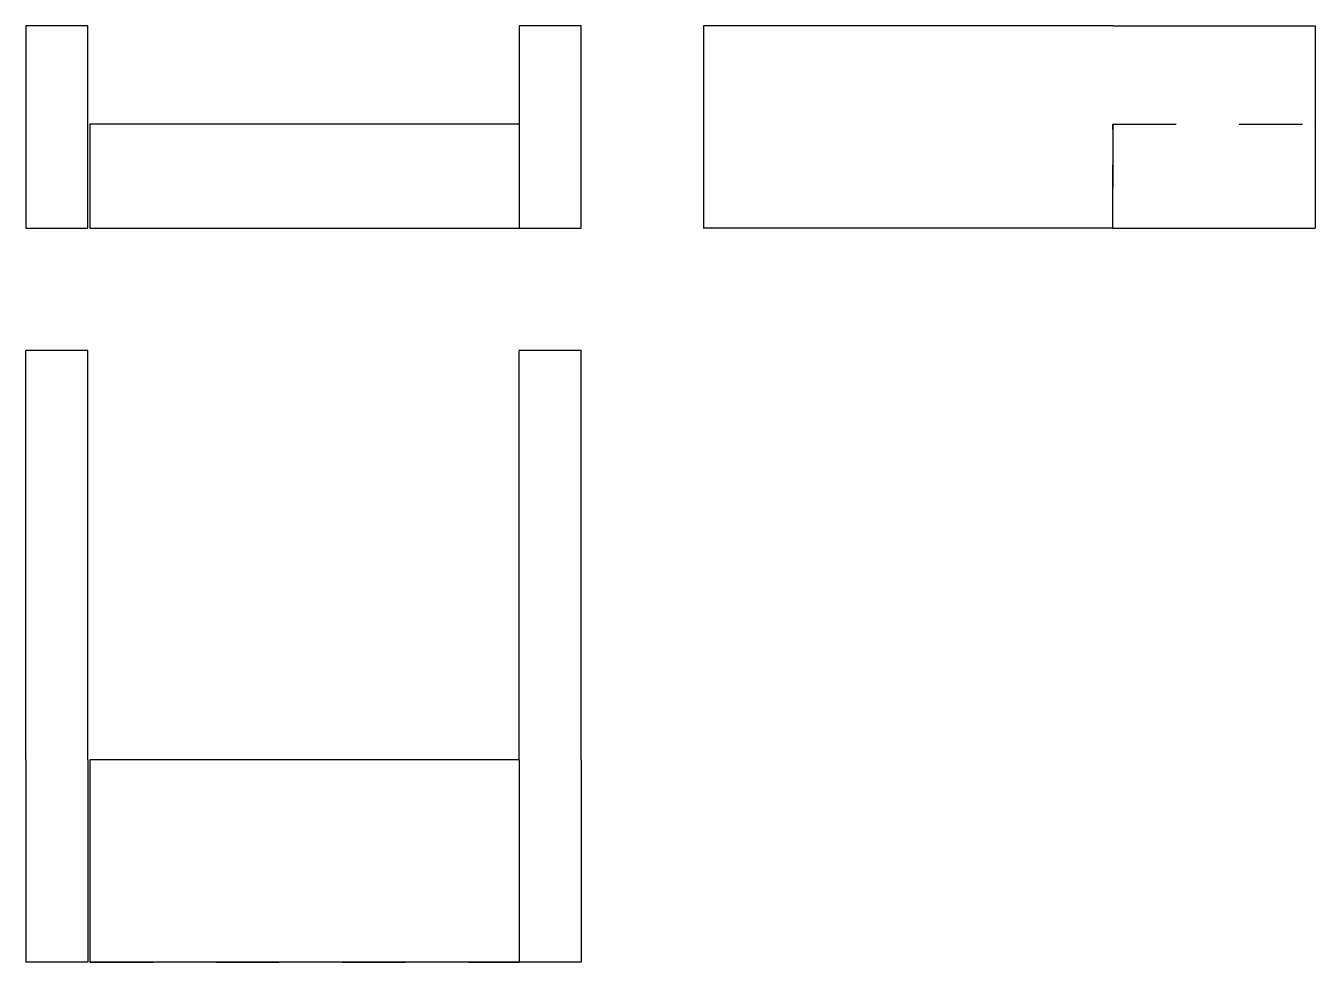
# Model space of a CAD drawing. Extents: x 0 to 2.04, y 0 to 1.48.
import ezdxf

# ---------------------------------------------------------------- set-up
doc = ezdxf.new("R2010")
doc.units = 0
doc.linetypes.add('HIDDEN', pattern=[0.048438, 0.032308, -0.01613])
for name, color, linetype in [('FRONT', 7, 'CONTINUOUS'), ('FRONT_HID', 7, 'HIDDEN'), ('LEFT', 7, 'CONTINUOUS'), ('LEFT_HID', 7, 'HIDDEN'), ('TOP', 7, 'CONTINUOUS'), ('TOP_HID', 7, 'HIDDEN')]:
    doc.layers.add(name, color=color, linetype=linetype)

msp = doc.modelspace()

# ---------------------------------------------------------------- linework, layer by layer
at = {"layer": 'FRONT'}
for p, q in [((0, 1.482813), (0, 1.326563)), ((0.098438, 1.482813), (0, 1.482813)), ((0.098438, 1.326563), (0.098438, 1.482813)), ((0.78125, 1.482813), (0.78125, 1.326563)), ((0.879687, 1.482813), (0.78125, 1.482813)), ((0.879687, 1.326563), (0.879687, 1.482813)), ((0, 1.326563), (0, 1.31875)), ((0, 1.31875), (0, 1.1625)), ((0.098438, 1.31875), (0.098438, 1.326563)), ((0.098438, 1.1625), (0.098438, 1.31875)), ((0.78125, 1.327056), (0.101562, 1.327056)), ((0.101562, 1.327056), (0.101562, 1.1625)), ((0.78125, 1.326563), (0.78125, 1.31875)), ((0.78125, 1.31875), (0.78125, 1.1625)), ((0.879687, 1.31875), (0.879687, 1.326563)), ((0.879687, 1.1625), (0.879687, 1.31875)), ((0, 1.1625), (0.098438, 1.1625)), ((0.101562, 1.1625), (0.78125, 1.1625)), ((0.78125, 1.1625), (0.879687, 1.1625))]:
    msp.add_line(p, q, dxfattribs=at)
at = {"layer": 'FRONT_HID', "linetype": 'HIDDEN'}
for p in [(0.78125, 1.482813), (0.78125, 1.482813), (0.78125, 1.326563)]:
    msp.add_line(p, (0.78125, 1.327056), dxfattribs=at)
at = {"layer": 'LEFT'}
for p, q in [((1.721875, 1.482813), (1.073438, 1.482813)), ((1.073438, 1.482813), (1.073438, 1.326563)), ((1.721875, 1.482813), (2.042187, 1.482813)), ((2.042187, 1.482813), (2.042187, 1.326563)), ((1.073438, 1.326563), (1.073438, 1.31875)), ((1.073438, 1.31875), (1.073438, 1.1625)), ((2.042187, 1.326563), (2.042187, 1.31875)), ((2.042187, 1.31875), (2.042187, 1.1625)), ((1.721875, 1.1625), (1.073438, 1.1625)), ((1.721875, 1.1625), (2.042187, 1.1625))]:
    msp.add_line(p, q, dxfattribs=at)
at = {"layer": 'LEFT_HID', "linetype": 'HIDDEN'}
for p, q in [((2.042187, 1.482813), (2.042187, 1.327056)), ((1.721875, 1.326563), (1.721875, 1.327056)), ((1.721875, 1.327056), (1.721875, 1.1625)), ((1.721875, 1.327056), (2.042187, 1.327056)), ((1.721875, 1.327056), (2.042187, 1.327056)), ((1.721875, 1.31875), (1.721875, 1.326563)), ((1.721875, 1.1625), (1.721875, 1.31875)), ((2.042187, 1.327056), (2.042187, 1.1625)), ((2.042187, 1.326563), (2.042187, 1.327056))]:
    msp.add_line(p, q, dxfattribs=at)
at = {"layer": 'TOP'}
for p, q in [((0, 0.320313), (0, 0.96875)), ((0.098438, 0.96875), (0, 0.96875)), ((0.098438, 0.320313), (0.098437, 0.96875)), ((0.78125, 0.320313), (0.78125, 0.96875)), ((0.879687, 0.96875), (0.78125, 0.96875)), ((0.879687, 0.320313), (0.879687, 0.96875)), ((0, 0.320313), (0, 0)), ((0.098438, 0.320313), (0.098438, 0)), ((0.78125, 0.320313), (0.101562, 0.320313)), ((0.101562, 0.320313), (0.101562, 0)), ((0.78125, 0.320313), (0.78125, 0)), ((0.879687, 0.320313), (0.879687, 0)), ((0.098438, 0), (0, 0)), ((0.78125, 0), (0.101562, 0)), ((0.879687, 0), (0.78125, 0))]:
    msp.add_line(p, q, dxfattribs=at)
at = {"layer": 'TOP_HID', "linetype": 'HIDDEN'}
msp.add_line((0.101562, 0), (0.78125, 0), dxfattribs=at)

doc.saveas('drawing.dxf')
